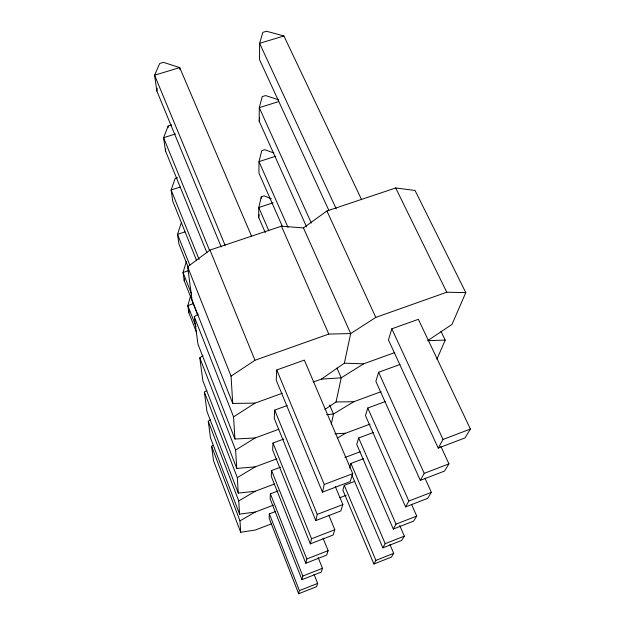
<?xml version="1.0" encoding="UTF-8"?>
<svg xmlns="http://www.w3.org/2000/svg" width="625" height="625" viewBox="0 0 625 625"><rect width="100%" height="100%" fill="white"/><g stroke="black" fill="none" stroke-linecap="round" stroke-linejoin="round"><path stroke-width="0.94" d="M265.25 232.547L258.703 217.398L258.758 207.539L261.297 196.781L264.156 195.844L271.344 198.75M306.547 226.781L259.203 121.258L259.273 107.672L262.25 96.625L265.602 95.578L278.812 99.859M261.281 198.32L261.297 196.781M275.602 511.484L269.344 513.859L269.125 518.188L298.656 593.75L316.602 586.656L317.641 583.398L314.062 574.422M278.242 490.875L270.383 493.844L270.125 498.844L301.953 579.68L321.266 572.078L322.469 568.305L318.133 557.531M280.625 467.148L271.578 470.523L271.281 476.375L305.797 563.258L326.695 555.086L328.117 550.656L323.008 538.102M283.875 439.008L273 443.023L272.641 449.953L310.344 543.859L333.109 535.023L334.805 529.742L328.891 515.391M287.133 405.562L274.695 410.094L274.266 418.445L315.789 520.586L340.805 510.961L342.852 504.562L335.32 486.562M276.766 369.953L276.234 380.203L322.445 492.141L350.195 481.586L352.727 473.672L304.336 360.094L276.766 369.953L324.242 484.477L322.445 492.141M221.203 246.898L156.859 91.062L157.227 88.164M206.945 252.836L165.492 150.883L165.734 148.984M197.805 315.203L184.219 280.719L184.469 278.836M196.664 332.789L188.852 312.805L189.094 310.945M259.203 121.258L259.711 117.508M258.703 217.398L259.094 214.539M331.32 424.062L333.469 414.023L329.625 405.055M324.883 409.445L336.047 401.969L341.219 377.82L336.945 368.023M313.188 382.078L321.359 379.125L344.352 363.188L350.695 333.578L303.438 227.914L281.414 226.18L209.984 250.07L187.625 266.812L192.094 300.234L232.734 403.422L255.047 403.109L282.297 393.25M298.656 593.75L299.391 590.609L269.344 513.859M301.953 579.68L302.805 576.031L270.383 493.844M305.797 563.258L306.805 558.977L271.578 470.523M310.344 543.859L311.539 538.75L273 443.023M315.789 520.586L317.242 514.391L274.695 410.094M190.633 295.852L187.812 305.602L188.852 312.805M354.75 481.359L344.289 485.344L342.852 490.078L373.914 563.992L391.422 557.07L393.711 553.359L389.898 544.469M349.555 468L350.938 463.445L363.422 458.734M373.602 432.406L358.664 437.992L356.727 444.367L393.305 529.055L413.609 521.117L416.719 516.078L411.594 504.477M385.141 401.609L367.758 408.031L365.469 415.578L405.594 506.898L427.664 498.336L431.359 492.344L424.953 478.125M399.984 364.484L378.617 372.266L375.867 381.328L420.305 480.391L444.477 471.094L448.938 463.867L440.82 446.258M391.812 328.812L388.445 339.898L438.219 448.109L464.93 437.953L470.422 429.047L418.359 319.32L391.812 328.812L443.031 439.438L438.219 448.109M181.211 223.094L177.531 234.352L178.906 243.867L188.273 267.453M171.594 124.937L168.133 126.023L163.594 137.711L165.492 150.883M436.922 359.188L445.195 340.109L440.961 331.312M303.438 227.914L326.922 210.969L395.695 187.969L415.023 190.438L465.789 292.617L452.008 324.383L427.672 340.672L445.195 340.109M373.914 563.992L375.914 560.391L393.711 553.359M351.953 475.188L382.875 547.844L385.188 543.672L404.328 536.156L399.703 525.516M393.305 529.055L396.023 524.156L416.719 516.078M405.594 506.898L408.828 501.07L431.359 492.344M420.305 480.391L424.211 473.352L448.938 463.867M404.328 536.156L401.672 540.453L382.875 547.844M278.828 429.25L255.117 437.961L234.93 439.016L197.961 344.141L194.297 316.773L198.188 313.992M276.852 458.805L255.172 466.867L236.75 468.414L202.836 380.641L199.789 357.82L203 355.602M274.273 484.07L255.219 491.234L238.273 493.102L206.953 411.461L204.375 392.141L206.797 390.523M232.734 403.422L231.055 376.164L254.961 360.266L328.789 334.07L350.695 333.578L375.789 317.398L446.766 292.227L465.789 292.617M273.391 505.172L255.266 512.047L239.57 514.133L210.484 437.828L208.266 421.258L210.625 419.734M234.93 439.016L233.562 416.859L255.047 403.109M271.445 523.859L255.297 530.031L240.688 532.266L213.531 460.656L211.609 446.289L213.234 445.258M394.75 352.578L363.664 363.82L341.219 377.82L321.359 379.125M236.75 468.414L235.609 450.055L255.117 437.961M381.086 391.688L353.766 401.727L333.469 414.023L326.773 414.695M238.273 493.102L237.312 477.641L255.172 466.867M337.477 438.016L345.531 433.25L370.016 424.141M239.57 514.133L238.758 500.93L255.219 491.234M240.688 532.266L239.984 520.859L255.266 512.047M299.391 590.609L317.641 583.398M302.805 576.031L322.469 568.305M306.805 558.977L328.117 550.656M311.539 538.75L334.805 529.742M317.242 514.391L342.852 504.562M339.977 497.656L346.242 495.266M324.242 484.477L352.727 473.672M443.031 439.438L470.422 429.047M344.867 457.531L360.148 451.781M193.125 303.789L187.812 305.602L195.992 326.5M188.438 270.664L183.031 272.484L184.219 280.719M184.914 231.914L177.531 234.352L189.781 265.109M273.141 202.789L258.758 207.539L268.828 230.766M180.258 187.039L171.133 189.984L172.734 201.109L196.672 260.711M275.68 156.242L258.992 161.633L258.938 173.133L282.406 226.547M177.578 177.703L175.195 178.469L171.133 189.984L199.109 259.477M175.484 133.977L163.594 137.711L209.664 250.664M278.68 101.578L259.273 107.672L311.312 223.039M361.438 199.359L283.914 35.969L259.609 43.344L259.531 59.625L328.859 210.367M334.945 433.805L345.531 433.25M336.047 401.969L353.766 401.727M344.352 363.188L363.664 363.82M283.914 35.969L266.531 31.25L262.859 32.359L259.609 43.344L336.234 208.812M273.93 153.039L264.82 149.695L261.734 150.688L258.992 161.633L288.039 227.422M395.695 187.969L446.766 292.227M326.922 210.969L375.789 317.398M378.617 372.266L424.211 473.352M367.758 408.031L408.828 501.07M281.414 226.18L328.789 334.07M358.664 437.992L396.023 524.156M350.938 463.445L385.188 543.672M251.602 236.32L179.711 67.594L163.508 62.352L159.711 63.5L154.578 75.219L156.859 91.062M344.289 485.344L375.914 560.391M225.086 245.289L154.578 75.219L179.711 67.594L179.914 69.469M209.984 250.07L254.961 360.266M187.625 266.812L231.055 376.164M191.586 294.156L183.031 272.484L186.383 261.523L186.555 262.812M194.297 316.773L233.562 416.859M199.789 357.82L235.609 450.055M204.375 392.141L237.312 477.641M208.266 421.258L238.758 500.93M211.609 446.289L239.984 520.859M168.133 126.023L168.32 127.391"/></g></svg>
